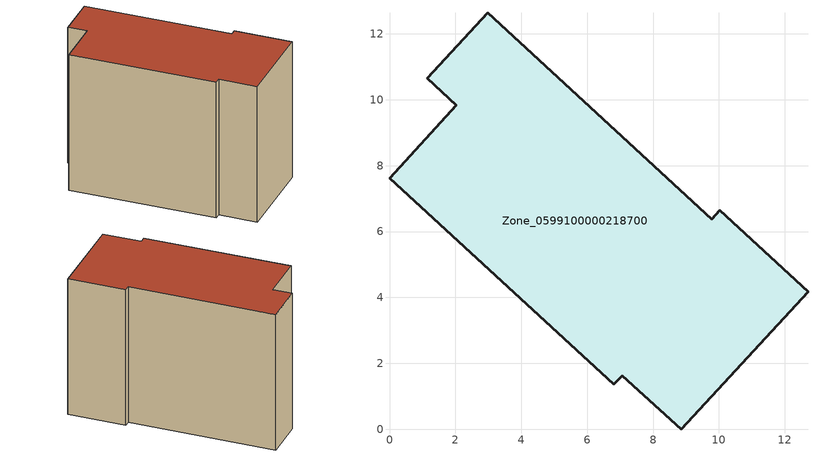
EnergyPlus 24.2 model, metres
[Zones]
Zone_0599100000218700
 floor ground (C_G): 10.03,6.64 12.7,4.17 8.85,0 7.06,1.63 6.81,1.36 0,7.62 2.03,9.83 1.15,10.65 2.98,12.64 9.78,6.37 z0
 wall outside (C_F): 2.03,9.83 0,7.62 6.81,1.36 7.06,1.63 8.85,0 12.7,4.17 10.03,6.64 9.78,6.37 2.98,12.64 1.15,10.65 2.03,9.83 z0:9.13
 roof outside (C_R): 9.78,6.37 2.98,12.64 1.15,10.65 2.03,9.83 0,7.62 6.81,1.36 7.06,1.63 8.85,0 12.7,4.17 10.03,6.64 z9.13
[BUILDING]
Pand.0599100000218700: North Axis=0; Terrain=City; Loads Convergence Tolerance Value=0.04; Temperature Convergence Tolerance Value=0.4; Solar Distribution=FullExterior; Maximum Number of Warmup Days=25; Minimum Number of Warmup Days=1
[Site:Location]
Rotterdam.The.Hague.AP_ZH_NLD Design_Conditions: Latitude=51.96; Longitude=4.45; Time Zone=1; Elevation=-4.5
[SITE:GROUNDTEMPERATURE:BUILDINGSURFACE]
18, 18, 18, 18, 18, 18, 18, 18, 18, 18, 18, 18
[MATERIAL] Thermal Absorptance=0.9; Solar Absorptance=0.7; Visible Absorptance=0.7
Name | Roughness | Thickness | Conductivity | Density | Specific Heat
G.TI.1975-1991 | MediumSmooth | 0.15 | 0.288461 | 540 | 1210
F.TI.1975-1991 | Rough | 0.3 | 0.230769 | 1920 | 840
R.TI.1975-1991 | MediumRough | 0.2 | 0.153846 | 1500 | 1000
[CONSTRUCTION]
C_G: G.TI.1975-1991
C_F: F.TI.1975-1991
C_R: R.TI.1975-1991
[ZONE]
Zone_0599100000218700: Type=1; Multiplier=1; Ceiling Height=Autocalculate; Volume=Autocalculate; Floor Area=autocalculate; Part of Total Floor Area=Yes
[ZONEINFILTRATION:DESIGNFLOWRATE]
Infil_Zone_0599100000218700: Zone or ZoneList or Space or SpaceList=Zone_0599100000218700; Schedule=AlwaysOn; Design Flow Rate Calculation Method=Flow/Area; Flow Rate per Floor Area=0.003; Constant Term Coefficient=1; Temperature Term Coefficient=0; Velocity Term Coefficient=0; Velocity Squared Term Coefficient=0
[HVACTEMPLATE:ZONE:IDEALLOADSAIRSYSTEM]
Zone_0599100000218700: Maximum Heating Supply Air Temperature=50; Minimum Cooling Supply Air Temperature=13; Maximum Heating Supply Air Humidity Ratio=0.0156; Minimum Cooling Supply Air Humidity Ratio=0.0077; Heating Limit=NoLimit; Cooling Limit=NoLimit; Dehumidification Control Type=ConstantSensibleHeatRatio; Cooling Sensible Heat Ratio=0.7; Dehumidification Setpoint=60; Humidification Control Type=None; Humidification Setpoint=30; Outdoor Air Method=None; Outdoor Air Flow Rate per Person=0.00944; Outdoor Air Flow Rate per Zone Floor Area=0; Outdoor Air Flow Rate per Zone=0; Demand Controlled Ventilation Type=None; Outdoor Air Economizer Type=NoEconomizer; Heat Recovery Type=None; Sensible Heat Recovery Effectiveness=0.7; Latent Heat Recovery Effectiveness=0.65
[ZONECONTROL:THERMOSTAT]
ThermostatControl_Zone_0599100000218700: Zone or ZoneList=Zone_0599100000218700; Control Type Schedule=DualSetpointControlType; Control 1=Thermostat_Zone_0599100000218700; Temperature Difference Between Cutout And Setpoint=0
[THERMOSTATSETPOINT:DUALSETPOINT]
Thermostat_Zone_0599100000218700: Heating Setpoint Temperature Schedule=HeatingSetpoint_Zone_0599100000218700; Cooling Setpoint Temperature Schedule=CoolingSetpoint_Zone_0599100000218700
[SCHEDULE:COMPACT]
HeatingSetpoint_Zone_0599100000218700: Through: 12/31, For: AllDays, Until: 24:00, 21
CoolingSetpoint_Zone_0599100000218700: Through: 12/31, For: AllDays, Until: 24:00, 24
DualSetpointControlType: Through: 12/31, For: AllDays, Until: 24:00, 4
AlwaysOn: Through: 12/31, For: AllDays, Until: 24:00, 1
